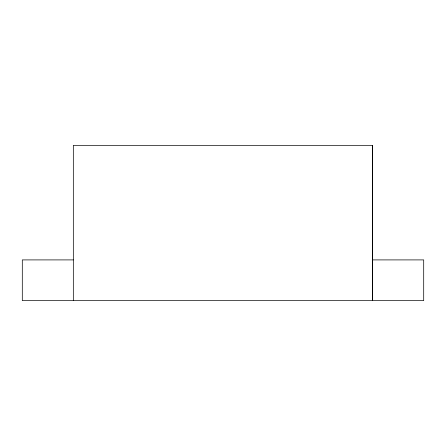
<?xml version="1.0" encoding="UTF-8"?>
<svg xmlns="http://www.w3.org/2000/svg" width="446" height="446" viewBox="0 0 446 446"><rect width="100%" height="100%" fill="white"/><g stroke="black" fill="none" stroke-linecap="round" stroke-linejoin="round"><path stroke-width="0.67" d="M73.328 259.906L22.3 259.906L22.3 300.637L423.7 300.637L423.7 259.906L372.577 259.906M372.471 145.363L372.577 300.637L372.577 145.363L73.328 145.363L73.328 300.637"/></g></svg>
